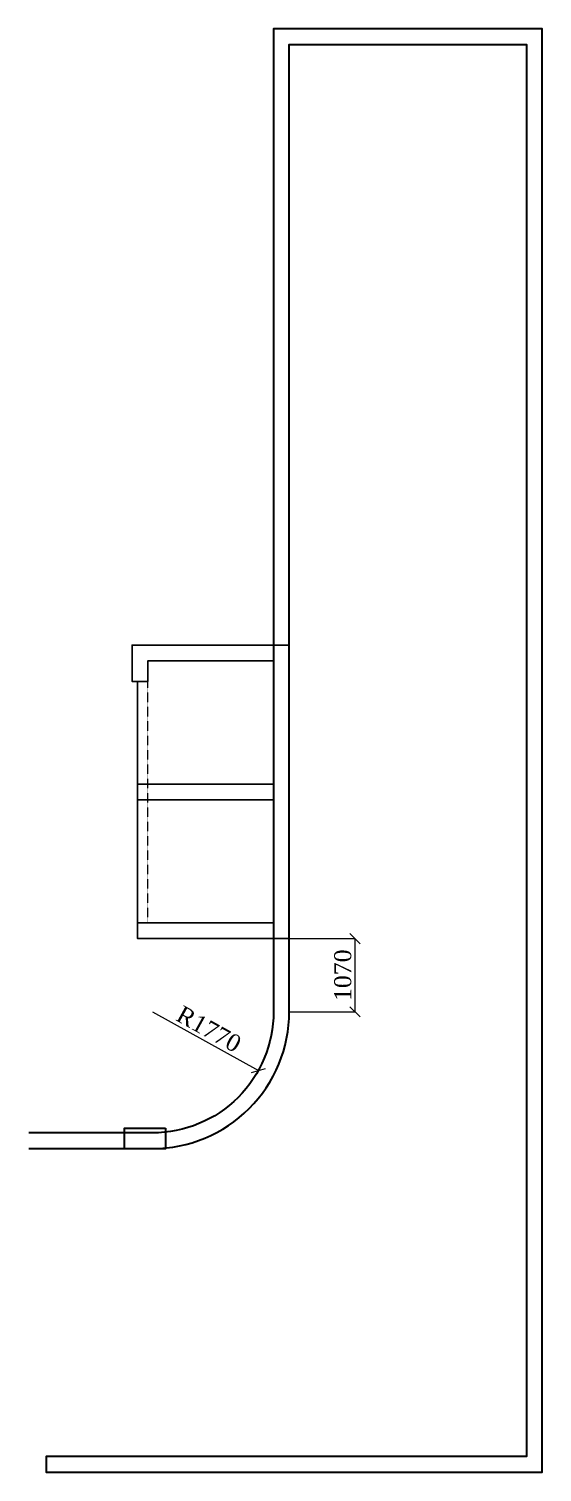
# Model space of a CAD drawing. Header units: inches. Extents: x 10943721 to 11147402, y -2794197 to -2693110.
# Drawn here: x 11073285 to 11080795, y -2717198 to -2696098 of the extents above; entities that cross this region are included whole.
import ezdxf

# ---------------------------------------------------------------- set-up
doc = ezdxf.new("R2010")
doc.units = ezdxf.units.IN
doc.header["$LTSCALE"] = 0.5
doc.header["$MEASUREMENT"] = 0
doc.header["$PDMODE"] = 34
doc.header["$PDSIZE"] = 50
doc.linetypes.add('HIDDEN', pattern=[9.525, 6.35, -3.175])
doc.layers.get('0').update_dxf_attribs({"lineweight": 0})
for name, color, linetype, lineweight in [('S-C0-UP TO B1', 4, 'Continuous', 30), ('S-C3-UP TO TOP', 6, 'Continuous', 25), ('S-COL. STEEL DIA', 1, 'Continuous', 9), ('S-STEEL-VERT', 5, 'Continuous', 13), ('S_FOUND_EXCAVATION', 253, 'HIDDEN', 5)]:
    doc.layers.add(name, color=color, linetype=linetype, lineweight=lineweight)
doc.styles.get("Standard").update_dxf_attribs({"font": 'times.ttf'})
doc.dimstyles.new('DIM FOOTING', dxfattribs={"dimtxt": 250, "dimasz": 150, "dimexe": 0.18, "dimexo": 0.0625, "dimgap": 50, "dimtad": 1, "dimtoh": 1, "dimdec": 0, "dimzin": 0, "dimdsep": 46, "dimtxsty": 'Standard', "dimblk": 'OBLIQUE', "dimcen": 0.09, "dimclrd": 256, "dimclre": 256, "dimclrt": 256, "dimadec": 0, "dimazin": 0, "dimtfac": 1, "dimtdec": 0, "dimtofl": 0, "dimtmove": 0, "dimatfit": 3, "dimfxl": 1, "dimtolj": 1, "dimtzin": 0, "dimlwd": -1, "dimlwe": -1, "dimarcsym": 0})

# ---------------------------------------------------------------- blocks, each defined once
blk = doc.blocks.new('_Oblique')
at = {"color": 0, "linetype": 'ByBlock', "lineweight": -2}
blk.add_line((-0.5, -0.5), (0.5, 0.5), dxfattribs=at)
blk = doc.blocks.new('*D385')
at = {"layer": 'Defpoints', "color": 0, "transparency": 16777216}
for p in [(11077095, -2709398), (11077095, -2710468), (11078056, -2710468)]:
    blk.add_point(p, dxfattribs=at)
at = {"layer": 'S-COL. STEEL DIA', "transparency": 16777216}
for p, q in [((11077095, -2709398), (11078056, -2709398)), ((11078056, -2709398), (11078056, -2710468)), ((11077095, -2710468), (11078056, -2710468))]:
    blk.add_line(p, q, dxfattribs=at)
at = {"layer": 'S-COL. STEEL DIA', "transparency": 16777216, "xscale": 150, "yscale": 150, "zscale": 150}
for p, rotation in [((11078056, -2709398), 90), ((11078056, -2710468), 270)]:
    blk.add_blockref('_Oblique', p, dxfattribs=dict(at, rotation=rotation))
at = {"layer": 'S-COL. STEEL DIA', "transparency": 16777216, "insert": (11077879, -2709933), "char_height": 250, "attachment_point": 5, "rotation": 90}
blk.add_mtext('\\A1;1070', dxfattribs=at)
blk = doc.blocks.new('*D386')
at = {"layer": 'Defpoints', "color": 0, "transparency": 16777216}
for p in [(11075095, -2710468), (11076643, -2711326)]:
    blk.add_point(p, dxfattribs=at)
at = {"layer": 'S-COL. STEEL DIA', "transparency": 16777216}
blk.add_line((11075367, -2710618), (11076643, -2711326), dxfattribs=at)
at = {"layer": 'S-COL. STEEL DIA', "transparency": 16777216, "xscale": 150, "yscale": 150, "zscale": 150, "rotation": 330.9904417819591}
blk.add_blockref('_Oblique', (11076643, -2711326), dxfattribs=at)
at = {"layer": 'S-COL. STEEL DIA', "transparency": 16777216, "insert": (11075919, -2710721), "char_height": 250, "attachment_point": 5, "rotation": 330.9904}
blk.add_mtext('\\A1;R1770', dxfattribs=at)

msp = doc.modelspace()

# ---------------------------------------------------------------- linework, layer by layer
at = {"layer": 'S-C0-UP TO B1', "color": 7}
msp.add_lwpolyline([(11073284.9, -2712467.5), (11075094.9, -2712467.5, 0.4142136), (11077094.9, -2710467.5), (11077094.9, -2696327.5), (11080564.9, -2696327.5), (11080564.9, -2716967.5), (11073539.9, -2716967.5), (11073539.9, -2717197.5), (11080794.9, -2717197.5), (11080794.9, -2696097.5), (11076864.9, -2696097.5), (11076864.9, -2710467.5, -0.4142136), (11075094.9, -2712237.5), (11073284.9, -2712237.5)], format="xyb", dxfattribs=at)
at = {"layer": 'S-C0-UP TO B1'}
msp.add_lwpolyline([(11075284.9, -2712168.6), (11075284.9, -2712468.6), (11074684.9, -2712468.6), (11074684.9, -2712168.6)], close=True, dxfattribs=at)
at = {"layer": 'S-C3-UP TO TOP', "color": 5}
for points in [[(11074874.9, -2709167.5), (11076864.9, -2709167.5), (11076864.9, -2707367.5), (11074874.9, -2707367.5), (11074874.9, -2707137.5), (11076864.9, -2707137.5), (11076864.9, -2705337.5), (11075024.9, -2705337.5), (11075024.9, -2705637.5), (11074794.9, -2705637.5), (11074794.9, -2705107.5), (11077094.9, -2705107.5), (11077094.9, -2709397.5), (11074874.9, -2709397.5), (11074874.9, -2709167.5)], [(11074874.9, -2705637.5), (11074874.9, -2709167.5)]]:
    msp.add_lwpolyline(points, dxfattribs=at)
at = {"layer": 'S-STEEL-VERT'}
msp.add_line((11075094.9, -2710467.5), (11076642.8, -2711325.9), dxfattribs=at)
at = {"layer": 'S_FOUND_EXCAVATION', "color": 30}
msp.add_lwpolyline([(11076864.9, -2709167.5), (11075024.9, -2709167.5), (11075024.9, -2705337.5), (11076864.9, -2705337.5)], close=True, dxfattribs=at)

# ---------------------------------------------------------------- dimensions: what is measured, and where the dimension line sits
at = {"layer": 'S-COL. STEEL DIA'}
dim = msp.add_linear_dim(base=(11078056.1, -2710467.5), p1=(11077094.9, -2709397.5), p2=(11077094.9, -2710467.5), angle=90, dimstyle='DIM FOOTING', override={"dimfxl": 0.18, "dimarcsym": 1}, dxfattribs=at)
dim.commit()
dim.dimension.update_dxf_attribs({"geometry": '*D385', "text_midpoint": (11077878.6, -2709932.5)})
dim = msp.add_radius_dim(center=(11075094.9, -2710467.5), mpoint=(11076642.8, -2711325.9), dimstyle='DIM FOOTING', override={"dimfxl": 0.18, "dimarcsym": 1}, dxfattribs=at)
dim.commit()
dim.dimension.update_dxf_attribs({"geometry": '*D386', "text_midpoint": (11075832.8, -2710876.7), "dimtype": 164})

doc.saveas('drawing.dxf')
